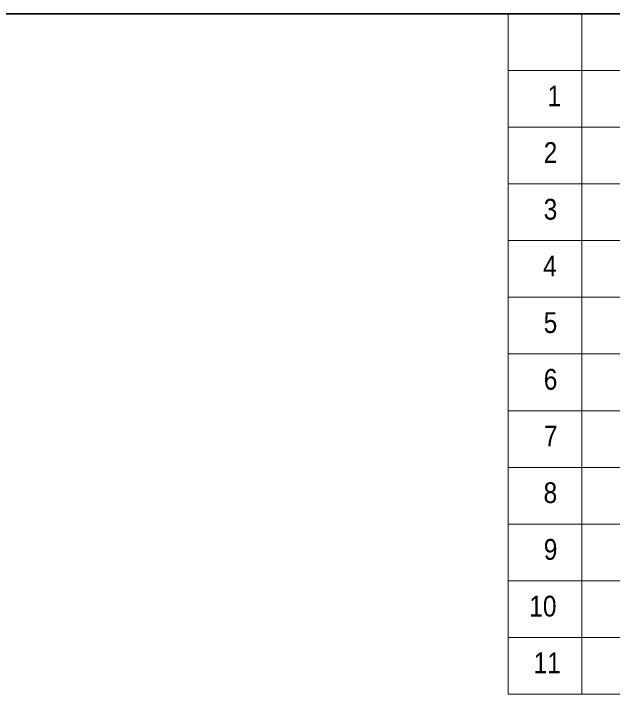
# Model space of a CAD drawing. Units: millimetres, scale not verified. Extents: x -6062 to 6062, y -3045 to 3045.
# Drawn here: x -1725 to -669, y 1549 to 2770 of the extents above; entities that cross this region are included whole.
import ezdxf
from ezdxf.enums import TextEntityAlignment as Align

# ---------------------------------------------------------------- set-up
doc = ezdxf.new("R2010")
doc.units = ezdxf.units.MM
doc.header["$LTSCALE"] = 20
doc.layers.add('0-0_1図面枠', color=7, linetype='Continuous', lineweight=20)
doc.styles.add('ＭＳ Ｐゴシック', font='')
doc.styles.get('ＭＳ Ｐゴシック').set_extended_font_data('MS PGothic')

# ---------------------------------------------------------------- blocks, each defined once
blk = doc.blocks.new('グループ-2')
at = {"layer": '0-0_1図面枠', "lineweight": 35}
blk.add_lwpolyline([(-80000, 55400), (80000, 55400), (80000, -55400), (-80000, -55400)], close=True, dxfattribs=at)
blk = doc.blocks.new('図面枠')
at = {"layer": '0-0_1図面枠'}
blk.add_blockref('グループ-2', (0, 0), dxfattribs=at)
blk = doc.blocks.new('グループ-77')
at = {"layer": '0-0_1図面枠', "lineweight": 15}
for p, q in [((21300, 55400), (21300, 31400)), ((18700, 53400), (80000, 53400)), ((18700, 51400), (80000, 51400)), ((18700, 49400), (80000, 49400)), ((18700, 47400), (80000, 47400)), ((18700, 45400), (80000, 45400)), ((18700, 43400), (80000, 43400)), ((18700, 41400), (80000, 41400)), ((18700, 39400), (80000, 39400)), ((18700, 37400), (80000, 37400)), ((18700, 35400), (80000, 35400)), ((18700, 33400), (80000, 33400))]:
    blk.add_line(p, q, dxfattribs=at)
blk.add_lwpolyline([(18700, 55400), (80000, 55400), (80000, 31400), (18700, 31400)], close=True, dxfattribs=at)

msp = doc.modelspace()

# ---------------------------------------------------------------- block references
at = {"layer": '0-0_1図面枠', "xscale": 0.05, "yscale": 0.05}
for name in ['図面枠', 'グループ-77']:
    msp.add_blockref(name, (-1787.5, 0), dxfattribs=at)

# ---------------------------------------------------------------- texts
at = {"layer": '0-0_1図面枠', "style": 'ＭＳ Ｐゴシック', "width": 0.9}
for s, p in [('1', (-782.86, 2595.95)), ('2', (-789.59, 2496.03)), ('3', (-789.59, 2396.03)), ('4', (-790.57, 2296.03)), ('5', (-789.59, 2196.03)), ('6', (-789.39, 2096.03)), ('7', (-789.01, 1996.03)), ('8', (-789.79, 1896.03)), ('9', (-789.39, 1796.03)), ('10', (-814.96, 1695.95)), ('11', (-807.45, 1595.95))]:
    msp.add_text(s, height=36.66, dxfattribs=at).set_placement(p, align=Align.BOTTOM_LEFT)

doc.saveas('drawing.dxf')
